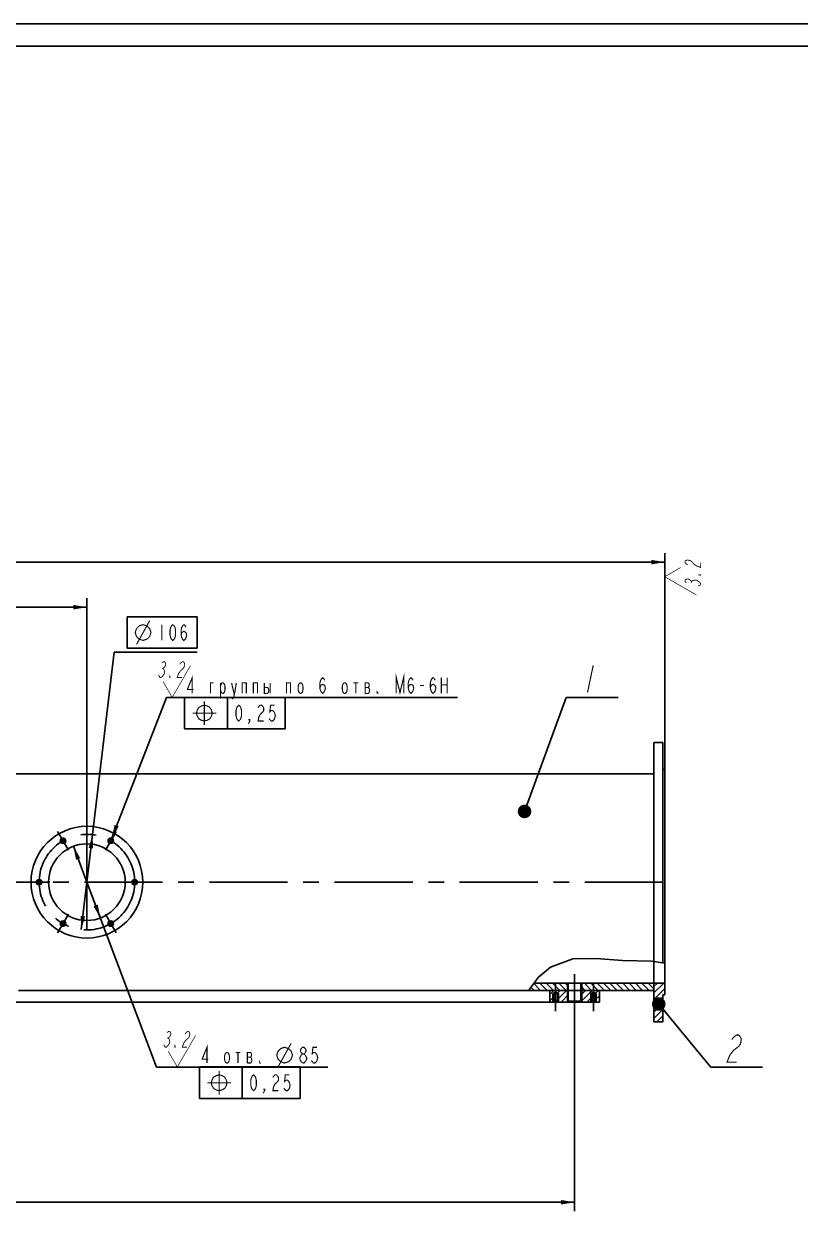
# Model space of a CAD drawing. Header units: millimetres. Extents: x 0 to 841, y 0 to 594.
# Drawn here: x 333.9 to 506.1, y 330.6 to 594 of the extents above; entities that cross this region are included whole.
import ezdxf

# ---------------------------------------------------------------- set-up
doc = ezdxf.new("R2010")
doc.units = ezdxf.units.MM
doc.header["$LTSCALE"] = 46.255
doc.linetypes.add('CENTER', pattern=[0.6, 0.375, -0.075, 0.075, -0.075])
doc.layers.get('0').update_dxf_attribs({"linetype": 'CONTINUOUS'})
for name, color, linetype in [('ALL_AXIS', 7, 'CONTINUOUS'), ('ALL_DIMENSIONS', 7, 'CONTINUOUS'), ('ALL_ROUND', 7, 'CONTINUOUS'), ('ALL_SURF_FIN', 7, 'CONTINUOUS'), ('DEFAULT_1', 7, 'CENTER')]:
    doc.layers.add(name, color=color, linetype=linetype)
doc.styles.get("Standard").update_dxf_attribs({"font": 'txt', "width": 0.7})
doc.dimstyles.new('DIMSTYLE_1', dxfattribs={"dimtxt": 3.5, "dimasz": 3, "dimexe": 0.18, "dimexo": 0.0625, "dimgap": 0.09, "dimtad": 1, "dimlfac": 5, "dimdsep": 46, "dimtxsty": 'STANDARD', "dimblk": '_FILLED', "dimblk1": '_FILLED', "dimblk2": '_FILLED', "dimcen": 0.09, "dimadec": 0, "dimazin": 0, "dimtp": 1.2, "dimtm": 1.2, "dimtfac": 1, "dimtofl": 0, "dimtmove": 0, "dimatfit": 3, "dimldrblk": '_FILLED', "dimfxl": 1, "dimtolj": 1, "dimarcsym": 0})
doc.dimstyles.new('DIMSTYLE_12', dxfattribs={"dimtxt": 3.5, "dimasz": 3, "dimexe": 0.18, "dimexo": 0.0625, "dimgap": 0.09, "dimtad": 1, "dimdec": 5, "dimlfac": 5, "dimdsep": 46, "dimtxsty": 'STANDARD', "dimblk": '_FILLED', "dimblk1": '_FILLED', "dimblk2": '_FILLED', "dimcen": 0.09, "dimadec": 0, "dimazin": 0, "dimtp": 0.8, "dimtm": 0.8, "dimtfac": 1, "dimtdec": 5, "dimtofl": 0, "dimtmove": 0, "dimatfit": 3, "dimldrblk": '_FILLED', "dimfxl": 1, "dimtolj": 1, "dimarcsym": 0})
doc.dimstyles.new('DIMSTYLE_13', dxfattribs={"dimtxt": 3.5, "dimasz": 3, "dimexe": 0.18, "dimexo": 0.0625, "dimgap": 0.09, "dimtad": 1, "dimdec": 5, "dimlfac": 5, "dimdsep": 46, "dimtxsty": 'STANDARD', "dimblk": '_FILLED', "dimblk1": '_FILLED', "dimblk2": '_FILLED', "dimcen": 0.09, "dimadec": 0, "dimazin": 0, "dimtp": 1.2, "dimtm": 1.2, "dimtfac": 1, "dimtdec": 5, "dimtofl": 0, "dimtmove": 0, "dimatfit": 3, "dimldrblk": '_FILLED', "dimfxl": 1, "dimtolj": 1, "dimarcsym": 0})
doc.dimstyles.new('DIMSTYLE_3', dxfattribs={"dimtxt": 3.5, "dimasz": 3, "dimexe": 0.18, "dimexo": 0.0625, "dimgap": 0.09, "dimtad": 1, "dimtih": 1, "dimtoh": 1, "dimlfac": 5, "dimdsep": 46, "dimtxsty": 'STANDARD', "dimblk": '_FILLED', "dimblk1": '_FILLED', "dimblk2": '_FILLED', "dimcen": 0.09, "dimadec": 0, "dimazin": 0, "dimtp": 0.3, "dimtm": 0.3, "dimtfac": 1, "dimtofl": 0, "dimtmove": 0, "dimatfit": 3, "dimldrblk": '_FILLED', "dimfxl": 1, "dimtolj": 1, "dimarcsym": 0})
doc.dimstyles.new('DIMSTYLE_4', dxfattribs={"dimtxt": 3.5, "dimasz": 3, "dimexe": 0.18, "dimexo": 0.0625, "dimgap": 0.09, "dimtad": 1, "dimtih": 1, "dimtoh": 1, "dimlfac": 5, "dimdsep": 46, "dimtxsty": 'STANDARD', "dimblk": '_FILLED', "dimblk1": '_FILLED', "dimblk2": '_FILLED', "dimcen": 0.09, "dimadec": 0, "dimazin": 0, "dimtp": 0.1, "dimtm": 0.1, "dimtfac": 1, "dimtofl": 0, "dimtmove": 0, "dimatfit": 3, "dimldrblk": '_FILLED', "dimfxl": 1, "dimtolj": 1, "dimarcsym": 0})
doc.dimstyles.new('DIMSTYLE_9', dxfattribs={"dimtxt": 3.5, "dimasz": 3, "dimexe": 0.18, "dimexo": 0.0625, "dimgap": 0.09, "dimtad": 1, "dimdec": 5, "dimlfac": 5, "dimdsep": 46, "dimtxsty": 'STANDARD', "dimblk": '_FILLED', "dimblk1": '_FILLED', "dimblk2": '_FILLED', "dimcen": 0.09, "dimadec": 0, "dimazin": 0, "dimtp": 0.5, "dimtm": 0.5, "dimtfac": 1, "dimtdec": 5, "dimtofl": 0, "dimtmove": 0, "dimatfit": 3, "dimldrblk": '_FILLED', "dimfxl": 1, "dimtolj": 1, "dimarcsym": 0})
doc.dimstyles.get("Standard").update_dxf_attribs({"dimtxt": 3.5, "dimasz": 3, "dimexe": 0.18, "dimexo": 0.0625, "dimgap": 0.09, "dimtad": 1, "dimdec": 5, "dimdsep": 46, "dimtxsty": 'STANDARD', "dimblk": '_FILLED', "dimblk1": '_FILLED', "dimblk2": '_FILLED', "dimcen": 0.09, "dimadec": 0, "dimazin": 0, "dimtol": 1, "dimtp": 1e-05, "dimtm": 1e-05, "dimtfac": 1, "dimtdec": 5, "dimtofl": 0, "dimtmove": 0, "dimatfit": 3, "dimldrblk": '_FILLED', "dimfxl": 1, "dimtolj": 1, "dimarcsym": 0})

# ---------------------------------------------------------------- blocks, each defined once
blk = doc.blocks.new('_FILLED')
at = {"color": 0, "linetype": 'ByBlock'}
blk.add_solid([(0, 0), (-1, 0.167), (-1, -0.167)], dxfattribs=at)
blk = doc.blocks.new('*D2')
at = {"layer": 'ALL_DIMENSIONS', "color": 2, "linetype": 'Continuous'}
for p, q in [((107.87, 428.57), (107.87, 476.57)), ((107.87, 474.57), (291.97, 474.57)), ((476.07, 474.57), (291.97, 474.57)), ((476.07, 428.57), (476.07, 476.57))]:
    blk.add_line(p, q, dxfattribs=at)
at = {"layer": 'ALL_DIMENSIONS', "color": 2, "linetype": 'Continuous', "xscale": 3, "yscale": 3, "zscale": 3, "rotation": 180}
blk.add_blockref('_FILLED', (107.87, 474.57), dxfattribs=at)
at = {"layer": 'ALL_DIMENSIONS', "color": 2, "linetype": 'Continuous', "xscale": 3, "yscale": 3, "zscale": 3}
blk.add_blockref('_FILLED', (476.07, 474.57), dxfattribs=at)
blk = doc.blocks.new('SF1_BL0', base_point=(480.06, 471.17))
at = {"layer": 'ALL_SURF_FIN', "color": 2, "linetype": 'Continuous'}
for points, const_width in [([(481.14, 474), (480.84, 474.19), (480.55, 474.52), (480.55, 474.78), (480.84, 474.98), (481.14, 475.05), (481.72, 474.92), (482.01, 474.73), (482.3, 474.41), (482.59, 474.08), (483.18, 473.7), (484.05, 473.38), (484.05, 474.43)], 0.194), ([(476.07, 471.33), (479.59, 473.37)], 0.146), ([(484.05, 471.8), (484.05, 471.67), (483.76, 471.73), (484.05, 471.8)], 0.194), ([(476.07, 471.33), (483.08, 467.29)], 0.146), ([(480.84, 469.99), (480.55, 470.32), (480.55, 470.58), (480.84, 470.78), (481.14, 470.85), (481.43, 470.79), (481.72, 470.59), (482.01, 470.27), (482.3, 470.47), (482.59, 470.54), (482.89, 470.61), (483.18, 470.55), (483.47, 470.35), (483.76, 470.16), (484.05, 469.83), (484.05, 469.57), (483.76, 469.37), (483.47, 469.3)], 0.194), ([(482.01, 470.01), (482.01, 470.27)], 0.194)]:
    blk.add_lwpolyline(points, dxfattribs=dict(at, const_width=const_width))
blk = doc.blocks.new('*D12')
at = {"layer": 'ALL_DIMENSIONS', "color": 2, "linetype": 'Continuous'}
for p, q in [((344.87, 411.53), (347.87, 403.57)), ((350.86, 395.62), (347.87, 403.57)), ((347.87, 403.57), (363.31, 362.57)), ((363.31, 362.57), (401.29, 362.57)), ((401.29, 362.57), (371.08, 362.57))]:
    blk.add_line(p, q, dxfattribs=at)
at = {"layer": 'ALL_DIMENSIONS', "color": 2, "linetype": 'Continuous', "xscale": 3, "yscale": 3, "zscale": 3}
for p, rotation in [((344.87, 411.53), 110.6422226793), ((350.86, 395.62), 290.6422226793)]:
    blk.add_blockref('_FILLED', p, dxfattribs=dict(at, rotation=rotation))
blk = doc.blocks.new('SF6_BL6', base_point=(368.48, 366.53))
at = {"layer": 'ALL_SURF_FIN', "color": 2, "linetype": 'Continuous'}
for points, const_width in [([(365.66, 370.19), (365.98, 370.48), (366.24, 370.48), (366.44, 370.19), (366.51, 369.9), (366.45, 369.6), (366.26, 369.31), (365.93, 369.02), (366.13, 368.73), (366.2, 368.44), (366.27, 368.15), (366.21, 367.85), (366.02, 367.56), (365.82, 367.27), (365.5, 366.98), (365.24, 366.98), (365.04, 367.27), (364.97, 367.56)], 0.194), ([(365.67, 369.02), (365.93, 369.02)], 0.194), ([(367.94, 362.57), (371.98, 369.58)], 0.146), ([(369.66, 369.9), (369.86, 370.19), (370.18, 370.48), (370.44, 370.48), (370.64, 370.19), (370.71, 369.9), (370.59, 369.31), (370.4, 369.02), (370.07, 368.73), (369.75, 368.44), (369.36, 367.85), (369.04, 366.98), (370.09, 366.98)], 0.194), ([(367.94, 362.57), (365.9, 366.1)], 0.146), ([(367.47, 366.98), (367.34, 366.98), (367.4, 367.27), (367.47, 366.98)], 0.194)]:
    blk.add_lwpolyline(points, dxfattribs=dict(at, const_width=const_width))
blk = doc.blocks.new('*D13')
at = {"layer": 'ALL_DIMENSIONS', "color": 2, "linetype": 'Continuous'}
for p, q in [((347.87, 403.57), (353.89, 454.57)), ((353.89, 454.57), (372.35, 454.57)), ((372.35, 454.57), (355.09, 454.57)), ((349.11, 414.1), (347.87, 403.57)), ((346.62, 393.05), (347.87, 403.57))]:
    blk.add_line(p, q, dxfattribs=at)
at = {"layer": 'ALL_DIMENSIONS', "color": 2, "linetype": 'Continuous', "xscale": 3, "yscale": 3, "zscale": 3}
for p, rotation in [((349.11, 414.1), 83.26080734189998), ((346.62, 393.05), 263.2608073419)]:
    blk.add_blockref('_FILLED', p, dxfattribs=dict(at, rotation=rotation))
blk = doc.blocks.new('*D14')
at = {"layer": 'ALL_DIMENSIONS', "color": 2, "linetype": 'Continuous'}
for p, q in [((353.38, 413.31), (365.55, 444.57)), ((365.55, 444.57), (367.8, 444.57)), ((367.8, 444.57), (430.1, 444.57))]:
    blk.add_line(p, q, dxfattribs=at)
at = {"layer": 'ALL_DIMENSIONS', "color": 2, "linetype": 'Continuous', "xscale": 3, "yscale": 3, "zscale": 3, "rotation": 248.7395789817}
blk.add_blockref('_FILLED', (353.38, 413.31), dxfattribs=at)
blk = doc.blocks.new('SF5_BL7', base_point=(367.32, 448.53))
at = {"layer": 'ALL_SURF_FIN', "color": 2, "linetype": 'Continuous'}
for points, const_width in [([(364.5, 452.19), (364.83, 452.48), (365.09, 452.48), (365.29, 452.19), (365.36, 451.9), (365.3, 451.6), (365.11, 451.31), (364.78, 451.02), (364.98, 450.73), (365.05, 450.44), (365.12, 450.15), (365.06, 449.85), (364.87, 449.56), (364.67, 449.27), (364.35, 448.98), (364.09, 448.98), (363.88, 449.27), (363.82, 449.56)], 0.194), ([(364.52, 451.02), (364.78, 451.02)], 0.194), ([(366.79, 444.57), (370.83, 451.58)], 0.146), ([(368.51, 451.9), (368.7, 452.19), (369.03, 452.48), (369.29, 452.48), (369.49, 452.19), (369.56, 451.9), (369.44, 451.31), (369.24, 451.02), (368.92, 450.73), (368.6, 450.44), (368.21, 449.85), (367.89, 448.98), (368.94, 448.98)], 0.194), ([(366.79, 444.57), (364.75, 448.1)], 0.146), ([(366.32, 448.98), (366.19, 448.98), (366.25, 449.27), (366.32, 448.98)], 0.194)]:
    blk.add_lwpolyline(points, dxfattribs=dict(at, const_width=const_width))
blk = doc.blocks.new('*D18')
at = {"layer": 'ALL_DIMENSIONS', "color": 2, "linetype": 'Continuous'}
for p, q in [((295.25, 430.17), (85.87, 430.17)), ((87.87, 430.17), (87.87, 403.57)), ((87.87, 376.97), (87.87, 403.57)), ((450.54, 376.97), (85.87, 376.97))]:
    blk.add_line(p, q, dxfattribs=at)
at = {"layer": 'ALL_DIMENSIONS', "color": 2, "linetype": 'Continuous', "xscale": 3, "yscale": 3, "zscale": 3}
for p, rotation in [((87.87, 430.17), 90), ((87.87, 376.97), 270)]:
    blk.add_blockref('_FILLED', p, dxfattribs=dict(at, rotation=rotation))
blk = doc.blocks.new('*D25')
at = {"layer": 'ALL_DIMENSIONS', "color": 2, "linetype": 'Continuous'}
for p, q in [((147.87, 403.57), (147.87, 466.57)), ((347.87, 403.57), (347.87, 466.57)), ((147.87, 464.57), (247.87, 464.57)), ((347.87, 464.57), (247.87, 464.57))]:
    blk.add_line(p, q, dxfattribs=at)
at = {"layer": 'ALL_DIMENSIONS', "color": 2, "linetype": 'Continuous', "xscale": 3, "yscale": 3, "zscale": 3, "rotation": 180}
blk.add_blockref('_FILLED', (147.87, 464.57), dxfattribs=at)
at = {"layer": 'ALL_DIMENSIONS', "color": 2, "linetype": 'Continuous', "xscale": 3, "yscale": 3, "zscale": 3}
blk.add_blockref('_FILLED', (347.87, 464.57), dxfattribs=at)
blk = doc.blocks.new('*D28')
at = {"layer": 'ALL_DIMENSIONS', "color": 2, "linetype": 'Continuous'}
for p, q in [((127.87, 374.97), (127.87, 330.57)), ((456.07, 374.97), (456.07, 330.57)), ((127.87, 332.57), (291.97, 332.57)), ((456.07, 332.57), (291.97, 332.57))]:
    blk.add_line(p, q, dxfattribs=at)
at = {"layer": 'ALL_DIMENSIONS', "color": 2, "linetype": 'Continuous', "xscale": 3, "yscale": 3, "zscale": 3, "rotation": 180}
blk.add_blockref('_FILLED', (127.87, 332.57), dxfattribs=at)
at = {"layer": 'ALL_DIMENSIONS', "color": 2, "linetype": 'Continuous', "xscale": 3, "yscale": 3, "zscale": 3}
blk.add_blockref('_FILLED', (456.07, 332.57), dxfattribs=at)
blk = doc.blocks.new('BOM BALLOON 25_BL13', base_point=(459.94, 448.12))
at = {"color": 2, "linetype": 'Continuous'}
blk.add_line((454.18, 444.57), (465.7, 444.57), dxfattribs=at)
at = {"color": 2, "linetype": 'Continuous', "const_width": 0.25}
blk.add_lwpolyline([(460.2, 451.66), (458.93, 445.66)], dxfattribs=at)
blk = doc.blocks.new('BOM BALLOON 26_BL14', base_point=(491.96, 366.12))
at = {"color": 2, "linetype": 'Continuous'}
blk.add_line((486.2, 362.57), (497.72, 362.57), dxfattribs=at)
at = {"color": 2, "linetype": 'Continuous', "const_width": 0.25}
blk.add_lwpolyline([(490.96, 368.66), (491.33, 369.16), (491.96, 369.66), (492.49, 369.66), (492.9, 369.16), (493.06, 368.66), (492.85, 367.66), (492.48, 367.16), (491.85, 366.66), (491.22, 366.16), (490.48, 365.16), (489.9, 363.66), (492, 363.66)], dxfattribs=at)

msp = doc.modelspace()

# ---------------------------------------------------------------- linework, layer by layer
at = {"color": 7, "linetype": 'Continuous'}
for p, q in [((0, 594), (841, 594)), ((835, 589), (20, 589)), ((473.6673863, 434.5731106), (475.6673863, 434.5731106)), ((473.6673863, 372.5731106), (473.6673863, 434.5731106)), ((475.6673863, 434.5731106), (475.6673863, 385.678314)), ((110.2673863, 427.5731106), (473.6673863, 427.5731106)), ((476.0673863, 428.5731106), (475.6673863, 428.5731106)), ((476.0673863, 378.5731106), (476.0673863, 428.5731106)), ((450.7517694, 384.6925845), (448.0762868, 382.4975729)), ((455.6597549, 386.5541558), (450.7517694, 384.6925845)), ((460.8823818, 386.6681963), (455.6597549, 386.5541558)), ((466.7069343, 386.226735), (460.8823818, 386.6681963)), ((473.1176952, 386.0222255), (466.7069343, 386.226735)), ((476.0673863, 385.6243605), (473.1176952, 386.0222255)), ((448.0762868, 382.4975729), (446.0289362, 379.8654792)), ((446.0289362, 379.8654792), (445.9367236, 379.5731106)), ((445.9367236, 379.5731106), (473.6673863, 379.5731106)), ((447.0460656, 381.1731106), (476.0673863, 381.1731106)), ((450.5673863, 379.5731106), (450.5673863, 376.9731106)), ((454.6673863, 381.1731106), (454.6673863, 377.1731106)), ((457.4673863, 381.1731106), (457.4673863, 377.1731106)), ((461.5673863, 379.5731106), (461.5673863, 376.9731106)), ((450.5673863, 376.9731106), (461.5673863, 376.9731106)), ((451.2673863, 378.8931106), (452.4673863, 378.8931106)), ((451.4673863, 377.1731106), (451.2673863, 376.9731106)), ((451.8673863, 379.2134548), (451.4673863, 378.9731106)), ((451.4673863, 378.9731106), (452.2673863, 378.9731106)), ((451.4673863, 378.9731106), (451.4673863, 377.1731106)), ((451.4673863, 377.1731106), (452.2673863, 377.1731106)), ((451.8673863, 379.2134548), (452.2673863, 378.9731106)), ((452.2673863, 378.9731106), (452.2673863, 377.1731106)), ((452.2673863, 377.1731106), (452.4673863, 376.9731106)), ((454.6673863, 377.1731106), (454.4673863, 376.9731106)), ((454.6673863, 377.1731106), (457.4673863, 377.1731106)), ((457.4673863, 377.1731106), (457.6673863, 376.9731106)), ((459.6673863, 378.8931106), (460.8673863, 378.8931106)), ((459.8673863, 377.1731106), (459.6673863, 376.9731106)), ((460.2673863, 379.2134548), (459.8673863, 378.9731106)), ((459.8673863, 378.9731106), (460.6673863, 378.9731106)), ((459.8673863, 378.9731106), (459.8673863, 377.1731106)), ((459.8673863, 377.1731106), (460.6673863, 377.1731106)), ((460.2673863, 379.2134548), (460.6673863, 378.9731106)), ((460.6673863, 378.9731106), (460.6673863, 377.1731106)), ((460.6673863, 377.1731106), (460.8673863, 376.9731106)), ((475.6673863, 378.5731106), (476.0673863, 378.5731106)), ((475.6673863, 372.5731106), (475.6673863, 378.5731106)), ((473.6673863, 372.5731106), (475.6673863, 372.5731106))]:
    msp.add_line(p, q, dxfattribs=at)
at = {"color": 2, "linetype": 'Continuous'}
for p, q in [((447.1254675, 379.5731106), (446.3807735, 380.3178046)), ((448.5396811, 379.5731106), (446.9995202, 381.1132714)), ((449.9538947, 379.5731106), (448.3538947, 381.1731106)), ((451.3681082, 379.5731106), (449.7681082, 381.1731106)), ((450.5673863, 378.6874326), (451.4530643, 379.5731106)), ((452.7823218, 379.5731106), (451.1823218, 381.1731106)), ((452.2673186, 378.9731513), (452.8672778, 379.5731106)), ((452.2673863, 377.5590055), (454.2814914, 379.5731106)), ((454.1965353, 379.5731106), (452.5965353, 381.1731106)), ((454.6673863, 380.5164731), (454.0107489, 381.1731106)), ((454.4673863, 381.1731106), (454.4673863, 376.9731106)), ((458.439176, 379.5731106), (457.4673863, 380.5449003)), ((457.4673863, 378.5163648), (458.5241321, 379.5731106)), ((457.502866, 377.1376309), (459.9383456, 379.5731106)), ((457.6673863, 381.1731106), (457.6673863, 376.9731106)), ((459.8533896, 379.5731106), (458.2533896, 381.1731106)), ((461.2676032, 379.5731106), (459.6676032, 381.1731106)), ((460.6673863, 378.8879377), (461.3525592, 379.5731106)), ((462.6818167, 379.5731106), (461.0818167, 381.1731106)), ((464.0960303, 379.5731106), (462.4960303, 381.1731106)), ((465.5102438, 379.5731106), (463.9102438, 381.1731106)), ((466.9244574, 379.5731106), (465.3244574, 381.1731106)), ((468.338671, 379.5731106), (466.738671, 381.1731106)), ((469.7528845, 379.5731106), (468.1528845, 381.1731106)), ((471.1670981, 379.5731106), (469.5670981, 381.1731106)), ((472.5813117, 379.5731106), (470.9813117, 381.1731106)), ((473.6673863, 379.9012494), (472.3955252, 381.1731106)), ((473.6673863, 380.4086055), (474.4318914, 381.1731106)), ((473.6673863, 378.9943919), (475.846105, 381.1731106)), ((473.6673863, 377.5801784), (476.0673863, 379.9801784)), ((450.5673863, 377.2732191), (451.4673863, 378.1732191)), ((451.2673863, 378.8931106), (451.2673863, 376.9731106)), ((452.4673863, 378.8931106), (452.4673863, 376.9731106)), ((453.095705, 376.9731106), (454.6673863, 378.5447919)), ((458.7525592, 376.9731106), (459.8673863, 378.0879377)), ((459.6673863, 378.8931106), (459.6673863, 376.9731106)), ((460.6673863, 377.4737241), (461.5673863, 378.3737241)), ((460.8673863, 378.8931106), (460.8673863, 376.9731106)), ((473.6673863, 376.1659648), (475.6673863, 378.1659648)), ((473.6673863, 374.7517512), (475.6673863, 376.7517512)), ((473.6673863, 373.3375377), (475.6673863, 375.3375377)), ((474.3171728, 372.5731106), (475.6673863, 373.9233241))]:
    msp.add_line(p, q, dxfattribs=at)
at = {"color": 7, "linetype": 'Continuous'}
for centre, radius in [((347.8673863, 403.5731106), 12.4), ((347.8673863, 403.5731106), 8.5), ((342.5673863, 412.7529798), 0.6), ((342.5673863, 412.7529798), 0.4), ((353.1673863, 412.7529798), 0.6), ((353.1673863, 412.7529798), 0.4), ((337.2673863, 403.5731106), 0.6), ((337.2673863, 403.5731106), 0.4), ((358.4673863, 403.5731106), 0.6), ((358.4673863, 403.5731106), 0.4), ((342.5673863, 394.3932413), 0.6), ((342.5673863, 394.3932413), 0.4), ((353.1673863, 394.3932413), 0.6), ((353.1673863, 394.3932413), 0.4)]:
    msp.add_circle(centre, radius, dxfattribs=at)
at = {"layer": 'ALL_AXIS', "color": 7, "linetype": 'CENTER'}
for p, q in [((347.8673863, 403.5731106), (347.8673863, 414.0731106)), ((475.6673863, 403.5731106), (108.2673863, 403.5731106)), ((347.8673863, 403.5731106), (347.8673863, 393.0731106)), ((456.0673863, 374.9731106), (456.0673863, 383.1731106))]:
    msp.add_line(p, q, dxfattribs=at)
at = {"layer": 'ALL_AXIS', "color": 7, "linetype": 'Continuous'}
msp.add_line((450.5673863, 379.5731106), (450.5673863, 376.9731106), dxfattribs=at)
at = {"layer": 'ALL_DIMENSIONS', "color": 2, "linetype": 'Continuous'}
for p, q in [((356.8374095, 462.4481106), (372.3540762, 462.4481106)), ((356.8374095, 455.4481106), (356.8374095, 462.4481106)), ((372.3540762, 462.4481106), (372.3540762, 455.4481106)), ((372.3540762, 455.4481106), (356.8374095, 455.4481106)), ((391.8898883, 444.5731106), (369.5482216, 444.5731106)), ((369.5482216, 444.5731106), (369.5482216, 437.5731106)), ((379.0273883, 437.5731106), (379.0273883, 444.5731106)), ((391.8898883, 437.5731106), (391.8898883, 444.5731106)), ((369.5482216, 437.5731106), (391.8898883, 437.5731106)), ((395.1694612, 362.5731106), (372.8277945, 362.5731106)), ((372.8277945, 362.5731106), (372.8277945, 355.5731106)), ((382.3069612, 355.5731106), (382.3069612, 362.5731106)), ((395.1694612, 355.5731106), (395.1694612, 362.5731106)), ((372.8277945, 355.5731106), (395.1694612, 355.5731106))]:
    msp.add_line(p, q, dxfattribs=at)
at = {"layer": 'ALL_DIMENSIONS', "color": 2, "linetype": 'Continuous', "const_width": 0.25}
for points in [[(358.8790666, 456.3230972), (361.7957464, 461.5731362)], [(358.5874063, 458.948091), (358.8790666, 459.8231232), (359.4624128, 460.4064437), (360.3374193, 460.698104), (361.2124002, 460.4064437), (361.7957464, 459.8231232), (362.0874067, 458.948091), (361.7957464, 458.0731102), (361.2124002, 457.4897896), (360.3374193, 457.1981293), (359.4624128, 457.4897896), (358.8790666, 458.0731102), (358.5874063, 458.948091)], [(364.4790774, 460.698104), (364.4790774, 457.1981293)], [(366.9290854, 457.1981293), (366.6228215, 457.4897896), (366.4697025, 457.7814499), (366.3165834, 458.3647704), (366.3165834, 459.5314629), (366.4697025, 460.1147834), (366.6228215, 460.4064437), (366.9290854, 460.698104), (367.2353235, 460.4064437), (367.3884426, 460.1147834), (367.5415873, 459.5314629), (367.5415873, 458.3647704), (367.3884426, 457.7814499), (367.2353235, 457.4897896), (366.9290854, 457.1981293)], [(368.7665656, 458.3647704), (368.9197104, 458.948091), (369.3790676, 459.2398026), (369.8384505, 458.948091), (369.9915696, 458.3647704), (369.8384505, 457.7814499), (369.6853315, 457.4897896), (369.3790676, 457.1981293), (369.0728295, 457.4897896), (368.9197104, 457.7814499), (368.7665656, 458.3647704), (368.7665656, 459.5314629), (368.9197104, 460.1147834), (369.0728295, 460.4064437), (369.3790676, 460.698104), (369.6853315, 460.4064437), (369.8384505, 460.1147834)], [(371.2325887, 445.4481007), (371.2325887, 448.9481267), (370.1607295, 446.3231329), (371.5388525, 446.3231329)], [(375.2903983, 445.4481007), (375.2903983, 447.7814343), (375.9794598, 447.7814343)], [(377.5107276, 447.0522836), (377.5872872, 447.3439438), (377.7404062, 447.6356041), (377.8935253, 447.7814343), (378.1232296, 447.7814343), (378.2763487, 447.6356041), (378.4294678, 447.3439438), (378.5060273, 446.9064534), (378.5060273, 446.3231329), (378.4294678, 445.8855911), (378.2763487, 445.5939308), (378.1232296, 445.4481007), (377.9700849, 445.4481007), (377.7404062, 445.5939308), (377.5872872, 445.8855911), (377.5107276, 446.1773027)], [(377.5107276, 447.7814343), (377.5107276, 444.2814596)], [(379.9607099, 447.7814343), (380.5732119, 445.1564404)], [(380.0372951, 444.4272897), (380.1138546, 444.2814596), (380.1904142, 444.2814596), (380.3435333, 444.4272897), (380.4200928, 444.5731199), (380.5732119, 445.1564404), (381.0325948, 447.7814343)], [(382.3341583, 445.4481007), (382.3341583, 447.7814343), (383.2528984, 447.7814343), (383.2528984, 445.4481007)], [(384.7841662, 445.4481007), (384.7841662, 447.7814343), (385.7029064, 447.7814343), (385.7029064, 445.4481007)], [(387.2341485, 447.7814343), (387.2341485, 445.4481007), (387.92321, 445.4481007), (388.0763548, 445.5939308), (388.1529143, 445.739761), (388.2294738, 446.0314213), (388.2294738, 446.1773027), (388.1529143, 446.468963), (388.0763548, 446.6147932), (387.92321, 446.7606233), (387.2341485, 446.7606233)], [(388.535712, 447.7814343), (388.535712, 445.4481007)], [(392.1341644, 445.4481007), (392.1341644, 447.7814343), (393.0529045, 447.7814343), (393.0529045, 445.4481007)], [(394.7372914, 446.9064534), (394.8138509, 447.3439438), (394.96697, 447.6356041), (395.1966486, 447.7814343), (395.3497934, 447.7814343), (395.579472, 447.6356041), (395.7325911, 447.3439438), (395.8091506, 446.9064534), (395.8091506, 446.3231329), (395.7325911, 445.8855911), (395.579472, 445.5939308), (395.3497934, 445.4481007), (395.1966486, 445.4481007), (394.96697, 445.5939308), (394.8138509, 445.8855911), (394.7372914, 446.3231329), (394.7372914, 446.9064534)], [(399.560722, 446.6147932), (399.7138411, 447.1981137), (400.173224, 447.489774), (400.6326069, 447.1981137), (400.785726, 446.6147932), (400.6326069, 446.0314213), (400.4794622, 445.739761), (400.173224, 445.4481007), (399.8669602, 445.739761), (399.7138411, 446.0314213), (399.560722, 446.6147932), (399.560722, 447.7814343), (399.7138411, 448.3647548), (399.8669602, 448.6564664), (400.173224, 448.9481267), (400.4794622, 448.6564664), (400.6326069, 448.3647548)], [(404.5372718, 446.9064534), (404.613857, 447.3439438), (404.7669761, 447.6356041), (404.9966547, 447.7814343), (405.1497738, 447.7814343), (405.3794781, 447.6356041), (405.5325971, 447.3439438), (405.6091567, 446.9064534), (405.6091567, 446.3231329), (405.5325971, 445.8855911), (405.3794781, 445.5939308), (405.1497738, 445.4481007), (404.9966547, 445.4481007), (404.7669761, 445.5939308), (404.613857, 445.8855911), (404.5372718, 446.3231329), (404.5372718, 446.9064534)], [(406.9872797, 447.7814343), (408.0591646, 447.7814343)], [(407.5232222, 447.7814343), (407.5232222, 445.4481007)], [(409.5904067, 445.4481007), (409.5904067, 447.7814343), (410.2794683, 447.7814343), (410.4325873, 447.6356041), (410.5091469, 447.3439438), (410.5091469, 447.1981137), (410.4325873, 446.9064534), (410.2794683, 446.7606233), (409.5904067, 446.7606233)], [(416.481022, 445.4481007), (416.481022, 449.0939568), (417.3232282, 445.5939308), (418.1654088, 449.0939568), (418.1654088, 445.4481007)], [(419.1607342, 446.6147932), (419.3138533, 447.1981137), (419.7732105, 447.489774), (420.2325934, 447.1981137), (420.3857125, 446.6147932), (420.2325934, 446.0314213), (420.0794743, 445.739761), (419.7732105, 445.4481007), (419.4669724, 445.739761), (419.3138533, 446.0314213), (419.1607342, 446.6147932), (419.1607342, 447.7814343), (419.3138533, 448.3647548), (419.4669724, 448.6564664), (419.7732105, 448.9481267), (420.0794743, 448.6564664), (420.2325934, 448.3647548)], [(424.0607244, 446.6147932), (424.2138435, 447.1981137), (424.6732264, 447.489774), (425.1326093, 447.1981137), (425.2857284, 446.6147932), (425.1326093, 446.0314213), (424.9794645, 445.739761), (424.6732264, 445.4481007), (424.3669626, 445.739761), (424.2138435, 446.0314213), (424.0607244, 446.6147932), (424.0607244, 447.7814343), (424.2138435, 448.3647548), (424.3669626, 448.6564664), (424.6732264, 448.9481267), (424.9794645, 448.6564664), (425.1326093, 448.3647548)], [(426.5107323, 448.9481267), (426.5107323, 445.4481007)], [(427.8122958, 448.9481267), (427.8122958, 445.4481007)], [(409.5904067, 445.4481007), (410.2794683, 445.4481007), (410.4325873, 445.5939308), (410.5091469, 445.739761), (410.5857321, 446.0314213), (410.5857321, 446.1773027), (410.5091469, 446.468963), (410.4325873, 446.6147932), (410.2794683, 446.7606233)], [(412.4232124, 445.4481007), (412.2700933, 445.4481007), (412.2700933, 445.739761), (412.4232124, 445.4481007)], [(421.7638355, 447.1981137), (422.6826013, 447.1981137)], [(426.5107323, 447.3439438), (427.8122958, 447.3439438)], [(372.1732213, 441.0730939), (372.3190515, 440.4897733), (372.4648816, 440.198113), (372.7565676, 439.7606226), (373.3398881, 439.4689623), (373.9232343, 439.3231322), (374.5065549, 439.4689623), (374.7982152, 439.6147925), (375.2357313, 439.9064528), (375.5273915, 440.4897733), (375.6732217, 441.0730939), (375.5273915, 441.6564658), (375.3815614, 441.948126), (375.0898755, 442.3856165), (374.5065549, 442.6772767), (373.9232343, 442.8231069), (373.3398881, 442.6772767), (373.0482278, 442.5314466), (372.6107118, 442.2397863), (372.3190515, 441.6564658), (372.1732213, 441.0730939)], [(373.9232343, 438.4481), (373.9232343, 443.6980877)], [(381.5648928, 439.3231322), (381.2586289, 439.6147925), (381.1055099, 439.9064528), (380.9523908, 440.4897733), (380.9523908, 441.6564658), (381.1055099, 442.2397863), (381.2586289, 442.5314466), (381.5648928, 442.8231069), (381.8711309, 442.5314466), (382.0242757, 442.2397863), (382.1773947, 441.6564658), (382.1773947, 440.4897733), (382.0242757, 439.9064528), (381.8711309, 439.6147925), (381.5648928, 439.3231322)], [(385.852381, 442.2397863), (386.0055257, 442.5314466), (386.3117639, 442.8231069), (386.618002, 442.8231069), (386.9242659, 442.5314466), (387.0773849, 442.2397863), (387.0773849, 441.6564658), (386.9242659, 441.3647542), (386.618002, 441.0730939), (386.3117639, 440.7814336), (386.0055257, 440.198113), (385.852381, 439.3231322), (387.0773849, 439.3231322)], [(389.5273929, 442.8231069), (388.6086271, 442.8231069), (388.455508, 441.3647542), (388.7617718, 441.6564658), (389.06801, 441.6564658), (389.3742738, 441.3647542), (389.5273929, 441.0730939), (389.680512, 440.4897733), (389.5273929, 439.9064528), (389.3742738, 439.6147925), (389.06801, 439.3231322), (388.7617718, 439.3231322), (388.455508, 439.6147925), (388.3023889, 439.9064528)], [(371.2982148, 441.0730939), (376.5482282, 441.0730939)], [(384.0149007, 439.3231322), (383.861756, 439.6147925), (384.0149007, 439.6147925), (384.0149007, 439.3231322), (383.7086369, 438.7397603)], [(374.5121756, 363.4481112), (374.5121756, 366.9481115), (373.4402907, 364.3231177), (374.8184138, 364.3231177)], [(389.9777929, 365.1980985), (390.2694532, 366.073105), (390.8527994, 366.6564512), (391.7278059, 366.9481115), (392.6027868, 366.6564512), (393.186133, 366.073105), (393.4777933, 365.1980985), (393.186133, 364.3231177), (392.6027868, 363.7397715), (391.7278059, 363.4481112), (390.8527994, 363.7397715), (390.2694532, 364.3231177), (389.9777929, 365.1980985)], [(390.2694532, 362.5731047), (393.186133, 367.823118)], [(395.7163449, 365.4897845), (395.4100811, 365.7814447), (395.256962, 366.073105), (395.256962, 366.3647653), (395.4100811, 366.6564512), (395.7163449, 366.9481115), (396.0225831, 366.9481115), (396.3288469, 366.6564512), (396.481966, 366.3647653), (396.481966, 366.073105), (396.3288469, 365.7814447), (396.0225831, 365.4897845)], [(398.9319739, 366.9481115), (398.0132081, 366.9481115), (397.8600891, 365.4897845), (398.1663272, 365.7814447), (398.472591, 365.7814447), (398.7788292, 365.4897845), (398.9319739, 365.1980985), (399.085093, 364.614778), (398.9319739, 364.0314317), (398.7788292, 363.7397715), (398.472591, 363.4481112), (398.1663272, 363.4481112), (397.8600891, 363.7397715), (397.70697, 364.0314317)], [(378.4168661, 364.9064382), (378.4934257, 365.3439543), (378.6465447, 365.6356146), (378.8762234, 365.7814447), (379.0293681, 365.7814447), (379.2590467, 365.6356146), (379.4121658, 365.3439543), (379.4887253, 364.9064382), (379.4887253, 364.3231177), (379.4121658, 363.8856016), (379.2590467, 363.5939413), (379.0293681, 363.4481112), (378.8762234, 363.4481112), (378.6465447, 363.5939413), (378.4934257, 363.8856016), (378.4168661, 364.3231177), (378.4168661, 364.9064382)], [(380.8668484, 365.7814447), (381.9387333, 365.7814447)], [(381.4027908, 365.7814447), (381.4027908, 363.4481112)], [(383.4699754, 363.4481112), (383.4699754, 365.7814447), (384.1590369, 365.7814447), (384.3121817, 365.6356146), (384.3887412, 365.3439543), (384.3887412, 365.1980985), (384.3121817, 364.9064382), (384.1590369, 364.7606081), (383.4699754, 364.7606081)], [(383.4699754, 363.4481112), (384.1590369, 363.4481112), (384.3121817, 363.5939413), (384.3887412, 363.7397715), (384.4653008, 364.0314317), (384.4653008, 364.1772875), (384.3887412, 364.4689478), (384.3121817, 364.614778), (384.1590369, 364.7606081)], [(386.3028067, 363.4481112), (386.149662, 363.4481112), (386.149662, 363.7397715), (386.3028067, 363.4481112)], [(395.103843, 364.614778), (395.4100811, 365.1980985), (395.7163449, 365.4897845), (396.0225831, 365.4897845), (396.3288469, 365.1980985)], [(395.4100811, 363.7397715), (395.103843, 364.3231177), (395.103843, 364.614778)], [(395.7163449, 363.4481112), (395.4100811, 363.7397715)], [(396.3288469, 363.7397715), (396.0225831, 363.4481112), (395.7163449, 363.4481112)], [(396.3288469, 365.1980985), (396.6350851, 364.614778), (396.6350851, 364.3231177), (396.3288469, 363.7397715)], [(375.4527826, 359.0731043), (375.5986384, 358.4897838), (375.7444685, 358.1980978), (376.0361288, 357.7606074), (376.6194493, 357.4689471), (377.2027956, 357.323117), (377.7861161, 357.4689471), (378.0778021, 357.6147773), (378.5152925, 357.9064376), (378.8069528, 358.4897838), (378.9527829, 359.0731043), (378.8069528, 359.6564506), (378.6611226, 359.9481108), (378.3694623, 360.3856013), (377.7861161, 360.6772872), (377.2027956, 360.8231173), (376.6194493, 360.6772872), (376.3277891, 360.5314314), (375.8902986, 360.2397711), (375.5986384, 359.6564506), (375.4527826, 359.0731043)], [(377.2027956, 356.4481105), (377.2027956, 361.6980982)], [(384.844454, 357.323117), (384.5382158, 357.6147773), (384.3850967, 357.9064376), (384.231952, 358.4897838), (384.231952, 359.6564506), (384.3850967, 360.2397711), (384.5382158, 360.5314314), (384.844454, 360.8231173), (385.1507178, 360.5314314), (385.3038369, 360.2397711), (385.456956, 359.6564506), (385.456956, 358.4897838), (385.3038369, 357.9064376), (385.1507178, 357.6147773), (384.844454, 357.323117)], [(389.1319679, 360.2397711), (389.2850869, 360.5314314), (389.5913251, 360.8231173), (389.8975889, 360.8231173), (390.2038271, 360.5314314), (390.3569718, 360.2397711), (390.3569718, 359.6564506), (390.2038271, 359.3647646), (389.8975889, 359.0731043), (389.5913251, 358.7814441), (389.2850869, 358.1980978), (389.1319679, 357.323117), (390.3569718, 357.323117)], [(392.8069541, 360.8231173), (391.888214, 360.8231173), (391.7350949, 359.3647646), (392.041333, 359.6564506), (392.3475969, 359.6564506), (392.653835, 359.3647646), (392.8069541, 359.0731043), (392.9600988, 358.4897838), (392.8069541, 357.9064376), (392.653835, 357.6147773), (392.3475969, 357.323117), (392.041333, 357.323117), (391.7350949, 357.6147773), (391.5819501, 357.9064376)], [(374.5778017, 359.0731043), (379.8277894, 359.0731043)], [(387.2944619, 357.323117), (387.1413428, 357.6147773), (387.2944619, 357.6147773), (387.2944619, 357.323117), (386.9882238, 356.7397708)]]:
    msp.add_lwpolyline(points, dxfattribs=at)
at = {"layer": 'ALL_ROUND', "color": 7, "linetype": 'Continuous'}
for p, q in [((323.8384572, 427.5731106), (473.6673863, 427.5731106)), ((473.6673863, 381.2009815), (473.6673863, 385.9480812)), ((332.6573263, 379.5731106), (445.9367236, 379.5731106))]:
    msp.add_line(p, q, dxfattribs=at)
at = {"layer": 'DEFAULT_1', "color": 7, "linetype": 'CENTER'}
for p, q in [((342.5673863, 412.7529798), (341.3673863, 414.8314408)), ((353.1673863, 412.7529798), (354.3673863, 414.8314408)), ((342.5673863, 412.7529798), (343.7673863, 410.6745189)), ((353.1673863, 412.7529798), (351.9673863, 410.6745189)), ((337.2673863, 403.5731106), (334.8673863, 403.5731106)), ((337.2673863, 403.5731106), (339.6673863, 403.5731106)), ((358.4673863, 403.5731106), (356.0673863, 403.5731106)), ((358.4673863, 403.5731106), (360.8673863, 403.5731106)), ((342.5673863, 394.3932413), (343.7673863, 396.4717022)), ((353.1673863, 394.3932413), (351.9673863, 396.4717022)), ((342.5673863, 394.3932413), (341.3673863, 392.3147803)), ((353.1673863, 394.3932413), (354.3673863, 392.3147803)), ((451.8673863, 374.9731106), (451.8673863, 380.9731106)), ((460.2673863, 374.9731106), (460.2673863, 380.9731106))]:
    msp.add_line(p, q, dxfattribs=at)
msp.add_circle((347.8673863, 403.5731106), 10.6, dxfattribs=at)

# ---------------------------------------------------------------- block references
at = {"color": 2, "linetype": 'Continuous'}
for name, p in [('BOM BALLOON 25_BL13', (459.9424394, 448.1179271)), ('BOM BALLOON 26_BL14', (491.961502, 366.1179452))]:
    msp.add_blockref(name, p, dxfattribs=at)
at = {"layer": 'ALL_SURF_FIN', "color": 2, "linetype": 'Continuous'}
for name, p in [('SF1_BL0', (480.0598033, 471.1684907)), ('SF5_BL7', (367.3233936, 448.5264414)), ('SF6_BL6', (368.475627, 366.5264338))]:
    msp.add_blockref(name, p, dxfattribs=at)

# ---------------------------------------------------------------- dimensions: what is measured, and where the dimension line sits
at = {"layer": 'ALL_DIMENSIONS', "color": 2, "linetype": 'Continuous'}
for base, p1, p2, dimstyle, picture, middle in [((476.0673863, 474.5731106), (107.8673863, 428.5731106), (476.0673863, 428.5731106), 'DIMSTYLE_1', '*D2', (287.0673863, 475.4481106)), ((347.8673863, 464.5731106), (147.8673863, 403.5731106), (347.8673863, 403.5731106), 'DIMSTYLE_12', '*D25', (237.4729709, 467.1981106)), ((456.0673863, 332.5731106), (127.8673863, 374.9731106), (456.0673863, 374.9731106), 'DIMSTYLE_13', '*D28', (287.0673863, 335.1981106))]:
    dim = msp.add_linear_dim(base=base, p1=p1, p2=p2, dimstyle=dimstyle, dxfattribs=at)
    dim.commit()
    dim.dimension.update_dxf_attribs({"geometry": picture, "text_midpoint": middle, "dimtype": 160})
dim = msp.add_diameter_dim_2p(p1=(349.1112972, 414.099871), p2=(346.6234755, 393.0463501), dimstyle='DIMSTYLE_3', dxfattribs=at)
dim.commit()
dim.dimension.update_dxf_attribs({"geometry": '*D13', "text_midpoint": (358.5874095, 457.1981106), "dimtype": 163})
for p1, p2, text, dimstyle, picture, middle in [((353.3849509, 413.312145), (352.9498218, 412.1938147), '4 группы по 6 отв. М<>-6Н', 'DIMSTYLE_4', '*D14', (369.5482216, 445.4481106)), ((350.8639029, 395.6188106), (344.8708698, 411.5274106), '4 отв. <>', 'DIMSTYLE_3', '*D12', (372.8277945, 363.4481106))]:
    dim = msp.add_diameter_dim_2p(p1=p1, p2=p2, text=text, dimstyle=dimstyle, dxfattribs=at)
    dim.commit()
    dim.dimension.update_dxf_attribs({"geometry": picture, "text_midpoint": middle, "dimtype": 163})
dim = msp.add_linear_dim(base=(87.8673863, 376.9731106), p1=(295.2516139, 430.1731106), p2=(450.5447963, 376.9731106), angle=270, dimstyle='DIMSTYLE_9', dxfattribs=at)
dim.commit()
dim.dimension.update_dxf_attribs({"geometry": '*D18', "text_midpoint": (86.9923863, 399.8981106), "dimtype": 160})

# ---------------------------------------------------------------- leaders
at = {"color": 2, "linetype": 'Continuous'}
for points in [[(444.9605013, 419.2593454), (454.1804197, 444.5731106)], [(474.7429403, 376.5347606), (486.1994823, 362.5731106)]]:
    msp.add_leader(points, dimstyle='STANDARD', override={"dimtad": 0, "dimldrblk": 'DOT'}, dxfattribs=at)

doc.saveas('drawing.dxf')
